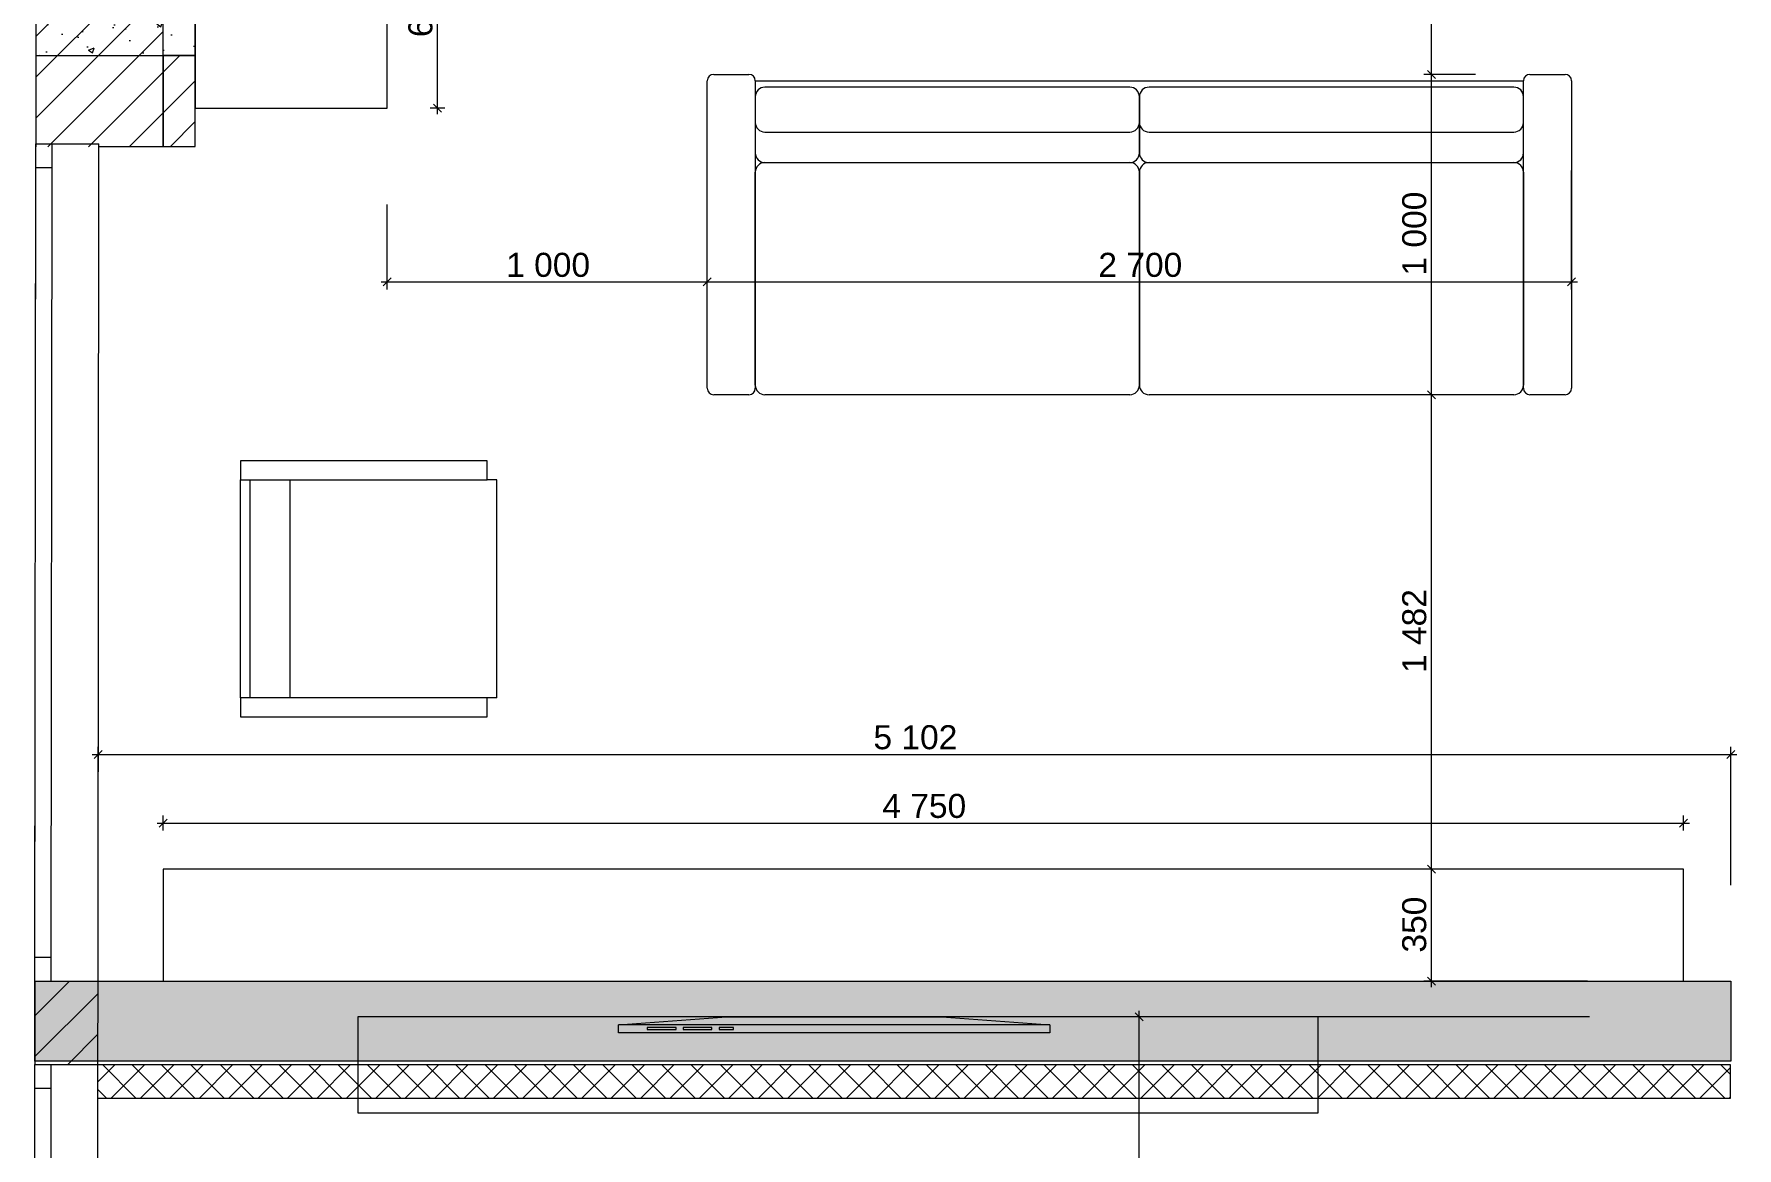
# Model space of a CAD drawing. Header units: millimetres. Extents: x 2336463 to 2579121, y 595385 to 778077.
# Drawn here: x 2397019 to 2402340, y 710360 to 713838 of the extents above; entities that cross this region are included whole.
import ezdxf

# ---------------------------------------------------------------- set-up
doc = ezdxf.new("R2010")
doc.units = ezdxf.units.MM
doc.header["$MEASUREMENT"] = 0
for name, color, linetype in [('+возводимые стены', 7, 'Continuous'), ('1 Планировка', 7, 'Continuous'), ('1 Планировка размеры', 7, 'Continuous'), ('Интерьер - Мебель', 7, 'Continuous'), ('сит план', 7, 'Continuous')]:
    doc.layers.add(name, color=color, linetype=linetype)
for name, color, linetype, lineweight in [('+возводимые стены_Ном._пера__1', 7, 'Continuous', 13), ('+возводимые стены_Ном._пера__101', 252, 'Continuous', 5), ('1 Планировка_Ном._пера__1', 7, 'Continuous', 13), ('Интерьер - Мебель_Ном._пера__1', 7, 'Continuous', 13), ('Окна ARCHICAD_Ном._пера__1', 7, 'Continuous', 13), ('сит план_Ном._пера__1', 7, 'Continuous', 13)]:
    doc.layers.add(name, color=color, linetype=linetype, lineweight=lineweight)
for name, color, linetype, lineweight, true_color in [('+возводимые стены_Ном._пера__169', 7, 'Continuous', 5, 0x68b353), ('+возводимые стены_Ном._пера__9', 7, 'Continuous', 15, 0x3dad99), ('+размер планировка_Ном._пера__9', 7, 'Continuous', 15, 0x3dad99), ('1 Планировка размеры_Ном._пера__242', 7, 'Continuous', 13, 0x1b55b5), ('сит план_Ном._пера__87', 7, 'Continuous', 20, 0x6a6a6a)]:
    doc.layers.add(name, color=color, linetype=linetype, lineweight=lineweight, true_color=true_color)
doc.styles.add('СГЕНЕРИР_СТИЛЬ_1', font='arial.ttf')
doc.dimstyles.new('СГЕНЕРИР_СТИЛЬ__1', dxfattribs={"dimtxt": 75, "dimasz": 23.75, "dimexe": 0.18, "dimexo": 300, "dimgap": 0, "dimtad": 1, "dimtih": 1, "dimtoh": 1, "dimdec": 0, "dimzin": 0, "dimdsep": 46, "dimtxsty": 'СГЕНЕРИР_СТИЛЬ_1', "dimblk": 'ARROWHEAD_6', "dimblk1": 'ARROWHEAD_6', "dimblk2": 'ARROWHEAD_6', "dimcen": 0.09, "dimclrd": 256, "dimclre": 256, "dimclrt": 256, "dimazin": 0, "dimtfac": 1, "dimtdec": 4, "dimtmove": 0, "dimatfit": 3, "dimfxl": 0, "dimtolj": 1, "dimtzin": 0, "dimarcsym": 0})
doc.dimstyles.new('СГЕНЕРИР_СТИЛЬ__2', dxfattribs={"dimtxt": 75, "dimasz": 23.75, "dimexe": 0.18, "dimexo": 300, "dimgap": 0, "dimtad": 1, "dimdec": 0, "dimzin": 0, "dimdsep": 46, "dimtxsty": 'СГЕНЕРИР_СТИЛЬ_1', "dimblk": 'ARROWHEAD_6', "dimblk1": 'ARROWHEAD_6', "dimblk2": 'ARROWHEAD_6', "dimcen": 0.09, "dimclrd": 256, "dimclre": 256, "dimclrt": 256, "dimazin": 0, "dimtfac": 1, "dimtdec": 4, "dimtmove": 0, "dimatfit": 3, "dimfxl": 0, "dimtolj": 1, "dimtzin": 0, "dimarcsym": 0})
pattern_1 = [(45, (2086872.015, 585813.69), (-63.639609, 63.639609), [])]
pattern_2 = [(50, (2086872.01, 585813.69), (-182.18467, 15.939086), [19.05, -209.55]), (355, (2086872.01, 585813.69), (-35.24342, 191.05685), [15.24, -167.64058]), (100.451445, (2086887.2, 585812.36), (146.94125, 175.11775), [16.19001, -178.09024]), (46.1842, (2086872.01, 585864.49), (-271.07904, 42.04233), [28.575, -314.325]), (96.63556, (2086894.6, 585860.98), (237.40413, 247.42612), [24.28502, -267.1356]), (351.18415, (2086872.01, 585864.49), (237.40413, 247.42612), [22.85997, -251.45973]), (21, (2086897.41, 585851.79), (-151.61439, 102.2652), [19.05, -209.55]), (326, (2086897.41, 585851.79), (61.80203, 184.18797), [15.24, -167.64]), (71.451445, (2086910.05, 585843.26), (213.41642, 81.92277), [16.19001, -178.08994]), (37.5, (2086872.015, 585813.686), (3.088603, 84.555039), [0, -165.608, 0, -170.18, 0, -168.275]), (7.5, (2086872.015, 585813.69), (66.819663, 100.180575), [0, -97.028, 0, -161.798, 0, -64.135]), (327.5, (2086815.37, 585813.686), (-135.590595, 5.728744), [0, -63.5, 0, -198.12, 0, -262.89]), (317.5, (2086789.97, 585813.69), (148.12918, 25.42649), [0, -82.55, 0, -131.572, 0, -186.69])]

# ---------------------------------------------------------------- blocks, each defined once
blk = doc.blocks.new('Перекрытие_202', base_point=(2397523, 713605.9))
at = {"layer": '1 Планировка_Ном._пера__1', "color": 7, "linetype": 'Continuous', "lineweight": 13, "flags": 128}
blk.add_lwpolyline([(2397523, 713605.9), (2398122.7, 713605.9), (2398122.7, 714221), (2397523, 714221)], close=True, dxfattribs=at)
blk = doc.blocks.new('Перекрытие_203', base_point=(2397422.7, 711230.1))
at = {"layer": '1 Планировка_Ном._пера__1', "color": 7, "linetype": 'Continuous', "lineweight": 13, "flags": 128}
blk.add_lwpolyline([(2397422.7, 711230.1), (2397422.7, 710880.5), (2402173, 710880.5), (2402173, 711230.1)], close=True, dxfattribs=at)
blk = doc.blocks.new('Перекрытие_209', base_point=(2398031.5, 710469.5))
at = {"layer": 'Интерьер - Мебель_Ном._пера__1', "color": 7, "linetype": 'Continuous', "lineweight": 13, "flags": 128}
blk.add_lwpolyline([(2398031.5, 710469.5), (2401031.5, 710469.5), (2401031.5, 710769.5), (2398031.5, 710769.5)], close=True, dxfattribs=at)
blk = doc.blocks.new('Стена_931', base_point=(2397025, 717441.8))
at = {"layer": 'сит план_Ном._пера__87', "linetype": 'Continuous', "lineweight": 20, "true_color": 0x6a6a6a}
h = blk.add_hatch(dxfattribs=at)
h.set_pattern_fill('Блоки_Бетонные_Эффективные', color=251, style=0, pattern_type=2)
h.set_pattern_definition(pattern_1)
h.paths.add_polyline_path([(2397025, 717041.8), (2397024.7, 713485.4), (2397422.7, 713485.2), (2397423, 717041.8)])
at = {"layer": 'сит план_Ном._пера__1', "color": 7, "linetype": 'Continuous', "lineweight": 13, "flags": 128}
for points in [[(2397025, 717041.8), (2397024.7, 713485.4)], [(2397423, 717040.9), (2397423, 717041.8)], [(2397422.7, 713485.2), (2397423, 716965.9)], [(2397422.7, 713485.2), (2397221.7, 713485.3)]]:
    blk.add_lwpolyline(points, dxfattribs=at)
blk = doc.blocks.new('Окно 25_3')
at = {"layer": 'Окна ARCHICAD_Ном._пера__1', "color": 7, "linetype": 'Continuous', "lineweight": 13}
for p, q in [((-1307.5, 0), (1307.5, 0)), ((-1307.5, 0), (-1232.5, 0)), ((-1307.5, 0), (-1307.5, -50)), ((-1307.5, 0), (-1307.5, -50)), ((-1232.5, 0), (-1232.5, -50)), ((-1232.5, 0), (1232.5, 0)), ((1232.5, -50), (1232.5, 0)), ((1232.5, 0), (1307.5, 0)), ((1307.5, 0), (1307.5, -50)), ((1307.5, 0), (1307.5, -50)), ((-1232.5, -50), (-1307.5, -50)), ((-1307.5, -50), (-1307.5, -197)), ((1232.5, -50), (-1232.5, -50)), ((1307.5, -50), (1232.5, -50)), ((1307.5, -50), (1307.5, -197)), ((-1307.5, -197), (1307.5, -197))]:
    blk.add_line(p, q, dxfattribs=at)
blk = doc.blocks.new('Окно 25_15')
at = {"layer": 'Окна ARCHICAD_Ном._пера__1', "color": 7, "linetype": 'Continuous', "lineweight": 13}
for p, q in [((-1316.8, 0), (1316.8, 0)), ((-1316.8, 0), (-1241.8, 0)), ((-1316.8, 0), (-1316.8, -50)), ((-1316.8, 0), (-1316.8, -50)), ((-1241.8, 0), (-1241.8, -50)), ((-1241.8, 0), (1241.8, 0)), ((1241.8, -50), (1241.8, 0)), ((1241.8, 0), (1316.8, 0)), ((1316.8, 0), (1316.8, -50)), ((1316.8, 0), (1316.8, -50)), ((-1241.8, -50), (-1316.8, -50)), ((-1316.8, -50), (-1316.8, -197)), ((1241.8, -50), (-1241.8, -50)), ((1316.8, -50), (1241.8, -50)), ((1316.8, -50), (1316.8, -197)), ((-1316.8, -197), (1316.8, -197))]:
    blk.add_line(p, q, dxfattribs=at)
blk = doc.blocks.new('Стена_932', base_point=(2397024.7, 713485.4))
at = {"layer": 'сит план_Ном._пера__87', "linetype": 'Continuous', "lineweight": 20, "true_color": 0x6a6a6a}
h = blk.add_hatch(dxfattribs=at)
h.set_pattern_fill('Блоки_Бетонные_Эффективные', color=251, style=0, pattern_type=2)
h.set_pattern_definition(pattern_1)
h.paths.add_polyline_path([(2397022.3, 710880.4), (2397022.1, 710620.7), (2397219.1, 710620.5), (2397219.3, 710880.2)])
h = blk.add_hatch(dxfattribs=at)
h.set_pattern_fill('Блоки_Бетонные_Эффективные', color=251, style=0, pattern_type=2)
h.set_pattern_definition(pattern_1)
h.paths.add_polyline_path([(2397019.4, 707821.3), (2397216.4, 707821.2), (2397216.6, 707987), (2397019.6, 707987.2)])
at = {"layer": 'сит план_Ном._пера__1', "color": 7, "linetype": 'Continuous', "lineweight": 13}
for p, q in [((2397024.8, 713495.4), (2397074.8, 713495.4)), ((2397074.8, 713495.4), (2397221.8, 713495.2)), ((2397022.3, 710880.4), (2397072.3, 710880.4)), ((2397072.3, 710880.4), (2397219.3, 710880.2)), ((2397022.1, 710620.7), (2397072.1, 710620.6)), ((2397072.1, 710620.6), (2397219.1, 710620.5)), ((2397019.6, 707987.2), (2397069.6, 707987.1)), ((2397069.6, 707987.1), (2397216.6, 707987))]:
    blk.add_line(p, q, dxfattribs=at)
at = {"layer": 'сит план_Ном._пера__1', "color": 7, "linetype": 'Continuous', "lineweight": 13, "flags": 128}
for points in [[(2397022.3, 710880.4), (2397022.1, 710620.7)], [(2397219.1, 710620.5), (2397219.3, 710880.2)], [(2397019.6, 707987.2), (2397019.4, 707821.3)], [(2397216.4, 707821.2), (2397216.6, 707987)]]:
    blk.add_lwpolyline(points, dxfattribs=at)
at = {"layer": 'Окна ARCHICAD_Ном._пера__1', "color": 7, "linetype": 'Continuous', "lineweight": 13, "zscale": 1000, "rotation": 89.94625817430044}
for name, p in [('Окно 25_3', (2397023.5, 712187.9)), ('Окно 25_15', (2397020.8, 709303.9))]:
    blk.add_blockref(name, p, dxfattribs=at)
blk = doc.blocks.new('Стена_1023', base_point=(2397523, 713771.1))
at = {"layer": '+возводимые стены_Ном._пера__169', "linetype": 'Continuous', "lineweight": 5, "true_color": 0x68b353}
h = blk.add_hatch(dxfattribs=at)
h.set_pattern_fill('Блоки_Бетонные_Эффективные', color=85, style=0, pattern_type=2)
h.set_pattern_definition(pattern_1)
h.paths.add_polyline_path([(2397423, 713771.1), (2397423, 713486.9), (2397523, 713486.9), (2397523, 713771.1)])
at = {"layer": '+возводимые стены_Ном._пера__101', "color": 252, "linetype": 'Continuous', "lineweight": 5, "flags": 128}
for points in [[(2397423, 713771.1), (2397423, 713486.9)], [(2397523, 713771.1), (2397423, 713771.1)], [(2397523, 713486.9), (2397523, 713771.1)], [(2397423, 713486.9), (2397523, 713486.9)]]:
    blk.add_lwpolyline(points, dxfattribs=at)
blk = doc.blocks.new('Плоская Панель ТВ 25')
at = {"layer": '1 Планировка_Ном._пера__1', "color": 7, "linetype": 'Continuous', "lineweight": 13}
for p, q in [((0, 25), (1347.4, 25)), ((988.1, 10), (988.1, 16.2)), ((988.1, 16.2), (1033, 16.2)), ((1033, 10), (988.1, 10)), ((1033, 16.2), (1033, 10)), ((1055.4, 10), (1055.4, 16.2)), ((1055.4, 16.2), (1145.3, 16.2)), ((1145.3, 10), (1055.4, 10)), ((1145.3, 16.2), (1145.3, 10)), ((1167.7, 10), (1167.7, 16.2)), ((1167.7, 16.2), (1257.5, 16.2)), ((1257.5, 10), (1167.7, 10)), ((1257.5, 16.2), (1257.5, 10))]:
    blk.add_line(p, q, dxfattribs=at)
at = {"layer": '1 Планировка_Ном._пера__1', "color": 7, "linetype": 'Continuous', "lineweight": 13, "flags": 128}
blk.add_lwpolyline([(0, 0), (1347.4, 0), (1347.4, 25), (1010.5, 50), (336.8, 50), (0, 25)], close=True, dxfattribs=at)
blk = doc.blocks.new('Диван 25')
at = {"layer": '1 Планировка_Ном._пера__1', "color": 7, "linetype": 'Continuous', "lineweight": 13}
for p, q in [((0, 20), (0, 980)), ((20, 1000), (130, 1000)), ((150, 980), (150, 20)), ((150, 980), (2550, 980)), ((1320, 960), (180, 960)), ((2520, 960), (1380, 960)), ((2550, 20), (2550, 980)), ((2570, 1000), (2680, 1000)), ((2700, 980), (2700, 20)), ((150, 930), (150, 754.7)), ((1350, 754.7), (1350, 930)), ((1350, 930), (1350, 754.7)), ((2550, 754.7), (2550, 930)), ((180, 820), (1320, 820)), ((1380, 820), (2520, 820)), ((150, 30), (150, 694.7)), ((180, 724.7), (1320, 724.7)), ((180, 724.7), (1320, 724.7)), ((1350, 694.7), (1350, 30)), ((1350, 30), (1350, 694.7)), ((1380, 724.7), (2520, 724.7)), ((1380, 724.7), (2520, 724.7)), ((2550, 694.7), (2550, 30)), ((130, 0), (20, 0)), ((1320, 0), (180, 0)), ((2520, 0), (1380, 0)), ((2680, 0), (2570, 0))]:
    blk.add_line(p, q, dxfattribs=at)
for centre, radius, start, end in [((20, 980), 20, 90, 180), ((130, 980), 20, 0, 90), ((180, 930), 30, 90, 180), ((1320, 930), 30, 0, 90), ((1380, 930), 30, 90, 180), ((2520, 930), 30, 0, 90), ((2570, 980), 20, 90, 180), ((2680, 980), 20, 0, 90), ((180, 850), 30, 180, 270), ((1320, 850), 30, 270, 0), ((1380, 850), 30, 180, 270), ((2520, 850), 30, 270, 0), ((180, 754.7), 30, 180, 270), ((1320, 754.7), 30, 270, 0), ((1380, 754.7), 30, 180, 270), ((2520, 754.7), 30, 270, 0), ((180, 694.7), 30, 90, 180), ((1320, 694.7), 30, 0, 90), ((1380, 694.7), 30, 90, 180), ((2520, 694.7), 30, 0, 90), ((20, 20), 20, 180, 270), ((130, 20), 20, 270, 0), ((180, 30), 30, 180, 270), ((1320, 30), 30, 270, 0), ((1380, 30), 30, 180, 270), ((2520, 30), 30, 270, 0), ((2570, 20), 20, 180, 270), ((2680, 20), 20, 270, 0)]:
    blk.add_arc(centre, radius, start, end, dxfattribs=at)
blk = doc.blocks.new('Кресло Бамбуковое 25')
at = {"layer": '1 Планировка_Ном._пера__1', "color": 7, "linetype": 'Continuous', "lineweight": 13}
for p, q in [((60, 800), (0, 800)), ((0, 800), (0, 30)), ((60, 30), (60, 800)), ((60, 800), (740, 800)), ((800, 800), (740, 800)), ((740, 800), (740, 30)), ((800, 30), (800, 800)), ((60, 770), (740, 770)), ((60, 644.9), (740, 644.9)), ((0, 30), (60, 30)), ((60, 0), (60, 30)), ((60, 0), (740, 0)), ((740, 30), (800, 30)), ((740, 0), (740, 30))]:
    blk.add_line(p, q, dxfattribs=at)
blk = doc.blocks.new('*D3762', base_point=(2086872, 585813.7))
at = {"layer": '1 Планировка размеры_Ном._пера__242', "color": 152, "linetype": 'Continuous', "lineweight": 13, "true_color": 0x1b55b5}
for p, q in [((2398303.3, 714220.9), (2398256.5, 714220.9)), ((2398267.4, 714233.4), (2398292.4, 714208.4)), ((2398279.9, 713605.9), (2398279.9, 714220.9)), ((2398267.4, 713618.4), (2398292.4, 713593.4)), ((2398303.3, 713605.9), (2398256.5, 713605.9)), ((2398279.9, 713587.1), (2398279.9, 713605.9))]:
    blk.add_line(p, q, dxfattribs=at)
at = {"layer": '1 Планировка размеры_Ном._пера__242', "color": 152, "lineweight": 13, "true_color": 0x1b55b5, "insert": (2398264.9, 713828), "char_height": 75, "attachment_point": 7, "rotation": 90, "style": 'СГЕНЕРИР_СТИЛЬ_1'}
blk.add_mtext('\\A1;{\\pql;\\fArial|b0|i0|c204|p38;615}', dxfattribs=at)
blk = doc.blocks.new('ARROWHEAD_6')
at = {"color": 0, "linetype": 'Continuous', "lineweight": 0}
for p, q in [((0, 0), (-1, 0)), ((-0.5, -0.5), (0.5, 0.5))]:
    blk.add_line(p, q, dxfattribs=at)
blk = doc.blocks.new('*D3805', base_point=(2086872, 585813.7))
at = {"layer": '1 Планировка размеры_Ном._пера__242', "color": 152, "linetype": 'Continuous', "lineweight": 13, "true_color": 0x1b55b5}
for p, q in [((2397435.2, 711386.9), (2397410.2, 711361.9)), ((2397422.7, 711350.9), (2397422.7, 711397.8)), ((2402160.5, 711361.9), (2402185.5, 711386.9)), ((2402173, 711350.9), (2402173, 711397.8)), ((2397404, 711374.4), (2397422.7, 711374.4)), ((2397422.7, 711374.4), (2402173, 711374.4)), ((2402173, 711374.4), (2402191.8, 711374.4))]:
    blk.add_line(p, q, dxfattribs=at)
at = {"layer": '1 Планировка размеры_Ном._пера__242', "color": 152, "lineweight": 13, "true_color": 0x1b55b5, "insert": (2399669.6, 711389.4), "char_height": 75, "attachment_point": 7, "style": 'СГЕНЕРИР_СТИЛЬ_1'}
blk.add_mtext('\\A1;{\\pql;\\fArial|b0|i0|c204|p38;4\xa0750}', dxfattribs=at)
blk = doc.blocks.new('*D3821', base_point=(2086872, 585813.7))
at = {"layer": '1 Планировка размеры_Ном._пера__242', "color": 152, "linetype": 'Continuous', "lineweight": 13, "true_color": 0x1b55b5}
for p, q in [((2401873, 711230.1), (2401361.6, 711230.1)), ((2401372.5, 711242.6), (2401397.5, 711217.6)), ((2401385, 710880.5), (2401385, 711230.1)), ((2401873, 710880.5), (2401361.6, 710880.5)), ((2401372.5, 710893), (2401397.5, 710868)), ((2401385, 710861.8), (2401385, 710880.5))]:
    blk.add_line(p, q, dxfattribs=at)
at = {"layer": '1 Планировка размеры_Ном._пера__242', "color": 152, "lineweight": 13, "true_color": 0x1b55b5, "insert": (2401370, 710969.9), "char_height": 75, "attachment_point": 7, "rotation": 90, "style": 'СГЕНЕРИР_СТИЛЬ_1'}
blk.add_mtext('\\A1;{\\pql;\\fArial|b0|i0|c204|p38;350}', dxfattribs=at)
blk = doc.blocks.new('*D3822', base_point=(2086872, 585813.7))
at = {"layer": '1 Планировка размеры_Ном._пера__242', "color": 152, "linetype": 'Continuous', "lineweight": 13, "true_color": 0x1b55b5}
for p, q in [((2401372.5, 712724.3), (2401397.5, 712699.3)), ((2401522.9, 712711.8), (2401361.6, 712711.8)), ((2401385, 711230.1), (2401385, 712711.8)), ((2401873, 711230.1), (2401361.6, 711230.1)), ((2401372.5, 711242.6), (2401397.5, 711217.6))]:
    blk.add_line(p, q, dxfattribs=at)
at = {"layer": '1 Планировка размеры_Ном._пера__242', "color": 152, "lineweight": 13, "true_color": 0x1b55b5, "insert": (2401370, 711842.7), "char_height": 75, "attachment_point": 7, "rotation": 90, "style": 'СГЕНЕРИР_СТИЛЬ_1'}
blk.add_mtext('\\A1;{\\pql;\\fArial|b0|i0|c204|p38;1\xa0482}', dxfattribs=at)
blk = doc.blocks.new('*D3823', base_point=(2086872, 585813.7))
at = {"layer": '1 Планировка размеры_Ном._пера__242', "color": 152, "linetype": 'Continuous', "lineweight": 13, "true_color": 0x1b55b5}
for p, q in [((2401522.9, 713711.8), (2401361.6, 713711.8)), ((2401372.5, 713724.3), (2401397.5, 713699.3)), ((2401385, 712711.8), (2401385, 713711.8)), ((2401372.5, 712724.3), (2401397.5, 712699.3)), ((2401522.9, 712711.8), (2401361.6, 712711.8))]:
    blk.add_line(p, q, dxfattribs=at)
at = {"layer": '1 Планировка размеры_Ном._пера__242', "color": 152, "lineweight": 13, "true_color": 0x1b55b5, "insert": (2401370, 713083.6), "char_height": 75, "attachment_point": 7, "rotation": 90, "style": 'СГЕНЕРИР_СТИЛЬ_1'}
blk.add_mtext('\\A1;{\\pql;\\fArial|b0|i0|c204|p38;1\xa0000}', dxfattribs=at)
blk = doc.blocks.new('*D3824', base_point=(2086872, 585813.7))
at = {"layer": '1 Планировка размеры_Ном._пера__242', "color": 152, "linetype": 'Continuous', "lineweight": 13, "true_color": 0x1b55b5}
for p, q in [((2401408.5, 714711.4), (2401008.4, 714711.4)), ((2401397.5, 714698.9), (2401372.5, 714723.9)), ((2401385, 714711.4), (2401385, 714730.1)), ((2401385, 713711.8), (2401385, 714711.4)), ((2401522.9, 713711.8), (2401361.6, 713711.8)), ((2401372.5, 713724.3), (2401397.5, 713699.3))]:
    blk.add_line(p, q, dxfattribs=at)
at = {"layer": '1 Планировка размеры_Ном._пера__242', "color": 152, "lineweight": 13, "true_color": 0x1b55b5, "insert": (2401370, 714083.4), "char_height": 75, "attachment_point": 7, "rotation": 90, "style": 'СГЕНЕРИР_СТИЛЬ_1'}
blk.add_mtext('\\A1;{\\pql;\\fArial|b0|i0|c204|p38;1\xa0000}', dxfattribs=at)
blk = doc.blocks.new('*D3833', base_point=(2086872, 585813.7))
at = {"layer": '1 Планировка размеры_Ном._пера__242', "color": 152, "linetype": 'Continuous', "lineweight": 13, "true_color": 0x1b55b5}
for p, q in [((2399122.9, 713040.1), (2399122.9, 713411.8)), ((2398122.7, 713040.1), (2398122.7, 713305.9)), ((2398103.9, 713063.6), (2398122.7, 713063.6)), ((2398135.2, 713076.1), (2398110.2, 713051.1)), ((2398122.7, 713063.6), (2399122.9, 713063.6)), ((2399135.4, 713076.1), (2399110.4, 713051.1))]:
    blk.add_line(p, q, dxfattribs=at)
at = {"layer": '1 Планировка размеры_Ном._пера__242', "color": 152, "lineweight": 13, "true_color": 0x1b55b5, "insert": (2398494.5, 713078.6), "char_height": 75, "attachment_point": 7, "style": 'СГЕНЕРИР_СТИЛЬ_1'}
blk.add_mtext('\\A1;{\\pql;\\fArial|b0|i0|c204|p38;1\xa0000}', dxfattribs=at)
blk = doc.blocks.new('*D3834', base_point=(2086872, 585813.7))
at = {"layer": '1 Планировка размеры_Ном._пера__242', "color": 152, "linetype": 'Continuous', "lineweight": 13, "true_color": 0x1b55b5}
for p, q in [((2399122.9, 713040.1), (2399122.9, 713411.8)), ((2401822.9, 713040.1), (2401822.9, 713411.8)), ((2399135.4, 713076.1), (2399110.4, 713051.1)), ((2399122.9, 713063.6), (2401822.9, 713063.6)), ((2401810.4, 713051.1), (2401835.4, 713076.1)), ((2401822.9, 713063.6), (2401841.6, 713063.6))]:
    blk.add_line(p, q, dxfattribs=at)
at = {"layer": '1 Планировка размеры_Ном._пера__242', "color": 152, "lineweight": 13, "true_color": 0x1b55b5, "insert": (2400344.6, 713078.6), "char_height": 75, "attachment_point": 7, "style": 'СГЕНЕРИР_СТИЛЬ_1'}
blk.add_mtext('\\A1;{\\pql;\\fArial|b0|i0|c204|p38;2\xa0700}', dxfattribs=at)
blk = doc.blocks.new('*D3839', base_point=(2086872, 585813.7))
at = {"layer": '1 Планировка размеры_Ном._пера__242', "color": 152, "linetype": 'Continuous', "lineweight": 13, "true_color": 0x1b55b5}
for p, q in [((2401879.1, 710769.5), (2400448.9, 710769.5)), ((2400484.9, 710757), (2400459.9, 710782)), ((2400472.4, 710769.5), (2400472.4, 710788.3)), ((2400472.4, 707956.1), (2400472.4, 710769.5)), ((2400495.8, 707956.1), (2400448.9, 707956.1)), ((2400459.9, 707968.6), (2400484.9, 707943.6))]:
    blk.add_line(p, q, dxfattribs=at)
at = {"layer": '1 Планировка размеры_Ном._пера__242', "color": 152, "lineweight": 13, "true_color": 0x1b55b5, "insert": (2400457.4, 709234.6), "char_height": 75, "attachment_point": 7, "rotation": 90, "style": 'СГЕНЕРИР_СТИЛЬ_1'}
blk.add_mtext('\\A1;{\\pql;\\fArial|b0|i0|c204|p38;2\xa0813}', dxfattribs=at)
blk = doc.blocks.new('*D3844', base_point=(2086872, 585813.7))
at = {"layer": '1 Планировка размеры_Ном._пера__242', "color": 152, "linetype": 'Continuous', "lineweight": 13, "true_color": 0x1b55b5}
for p, q in [((2397231.8, 711601.3), (2397206.8, 711576.3)), ((2397219.3, 711180.2), (2397219.3, 711612.2)), ((2402308.5, 711576.3), (2402333.5, 711601.3)), ((2402321, 711180.5), (2402321, 711612.2)), ((2397200.6, 711588.8), (2397219.3, 711588.8)), ((2397219.3, 711588.8), (2402321, 711588.8)), ((2402321, 711588.8), (2402339.8, 711588.8))]:
    blk.add_line(p, q, dxfattribs=at)
at = {"layer": '1 Планировка размеры_Ном._пера__242', "color": 152, "lineweight": 13, "true_color": 0x1b55b5, "insert": (2399641.9, 711603.8), "char_height": 75, "attachment_point": 7, "style": 'СГЕНЕРИР_СТИЛЬ_1'}
blk.add_mtext('\\A1;{\\pql;\\fArial|b0|i0|c204|p38;5\xa0102}', dxfattribs=at)

msp = doc.modelspace()

# ---------------------------------------------------------------- hatches: boundary and pattern name
at = {"layer": '+возводимые стены_Ном._пера__9', "linetype": 'Continuous', "lineweight": 15, "true_color": 0x3dad99}
h = msp.add_hatch(dxfattribs=at)
h.set_pattern_fill('Блоки_Бетонные', color=135, style=0, pattern_type=2)
h.set_pattern_definition([(45, (2086872.015, 585813.686), (-45.961939, 45.961939), []), (135, (2086872.015, 585813.686), (45.961939, 45.961939), [])])
h.paths.add_polyline_path([(2397219.1, 710620.5), (2402319.1, 710620.5), (2402319.1, 710514.5), (2397219.1, 710514.5)])
at = {"layer": '+размер планировка_Ном._пера__9', "linetype": 'Continuous', "lineweight": 0, "true_color": 0x1e564c}
msp.add_hatch(color=139, dxfattribs=at).paths.add_polyline_path([(2397219.1, 710875.5), (2402179.1, 710875.5), (2402179.1, 710769.5), (2397219.1, 710769.5)])
at = {"layer": 'сит план_Ном._пера__1', "linetype": 'Continuous', "lineweight": 13}
h = msp.add_hatch(dxfattribs=at)
h.set_pattern_fill('AR_CONC', style=0, pattern_type=2)
h.set_pattern_definition(pattern_2)
h.paths.add_polyline_path([(2397523, 714836), (2397025, 714836), (2397025, 713771.1), (2397523, 713771.1)])
h = msp.add_hatch(dxfattribs=at)
h.set_pattern_fill('AR_CONC', style=0, pattern_type=2)
h.set_pattern_definition(pattern_2)
h.paths.add_polyline_path([(2397021.6, 710880.5), (2402321, 710880.5), (2402321, 710630.5), (2397021.6, 710630.5)])

# ---------------------------------------------------------------- linework, layer by layer
at = {"layer": '+возводимые стены_Ном._пера__1', "color": 7, "linetype": 'Continuous', "lineweight": 13, "flags": 128}
msp.add_lwpolyline([(2397219.1, 710620.5), (2402319.1, 710620.5), (2402319.1, 710514.5), (2397219.1, 710514.5)], close=True, dxfattribs=at)
at = {"layer": 'сит план_Ном._пера__1', "color": 7, "linetype": 'Continuous', "lineweight": 13, "flags": 128}
for points in [[(2397523, 714836), (2397025, 714836), (2397025, 713771.1), (2397523, 713771.1)], [(2397021.6, 710880.5), (2402321, 710880.5), (2402321, 710630.5), (2397021.6, 710630.5)]]:
    msp.add_lwpolyline(points, close=True, dxfattribs=at)

# ---------------------------------------------------------------- block references
at = {"layer": '+возводимые стены', "color": 252, "lineweight": 5}
msp.add_blockref('Стена_1023', (2397523, 713771.1), dxfattribs=at)
at = {"layer": '1 Планировка', "color": 7, "linetype": 'Continuous', "lineweight": 13}
for name, p in [('Перекрытие_202', (2397523, 713605.9)), ('Перекрытие_203', (2397422.7, 711230.1))]:
    msp.add_blockref(name, p, dxfattribs=at)
at = {"layer": '1 Планировка_Ном._пера__1', "color": 7, "linetype": 'Continuous', "lineweight": 13, "zscale": 1000}
msp.add_blockref('Диван 25', (2399122.9, 712711.8), dxfattribs=at)
at = {"layer": '1 Планировка_Ном._пера__1', "color": 7, "linetype": 'Continuous', "lineweight": 13, "zscale": 1000, "rotation": 90}
msp.add_blockref('Кресло Бамбуковое 25', (2398464.8, 711705.6), dxfattribs=at)
at = {"layer": '1 Планировка_Ном._пера__1', "color": 7, "linetype": 'Continuous', "lineweight": 13, "xscale": -1, "zscale": 1000}
msp.add_blockref('Плоская Панель ТВ 25', (2400192.9, 710719.5), dxfattribs=at)
at = {"layer": 'Интерьер - Мебель', "color": 7, "linetype": 'Continuous', "lineweight": 13}
msp.add_blockref('Перекрытие_209', (2398031.5, 710469.5), dxfattribs=at)
at = {"layer": 'сит план', "color": 7, "lineweight": 13}
for name, p in [('Стена_931', (2397025, 717441.8)), ('Стена_932', (2397024.7, 713485.4))]:
    msp.add_blockref(name, p, dxfattribs=at)

# ---------------------------------------------------------------- dimensions: what is measured, and where the dimension line sits
at = {"layer": '1 Планировка размеры', "color": 152, "linetype": 'Continuous', "lineweight": 13, "true_color": 0x1b55b5}
for base, p1, p2, picture, middle in [((2401385, 714711.4), (2401822.9, 713711.8), (2400708.4, 714711.4), '*D3824', (2401332.5, 714212.2)), ((2398279.9, 714220.9), (2398122.7, 713605.9), (2398122.7, 714220.9), '*D3762', (2398227.4, 713913.8)), ((2401385, 713711.8), (2401822.9, 712711.8), (2401822.9, 713711.8), '*D3823', (2401332.5, 713212.4)), ((2401385, 712711.8), (2402173, 711230.1), (2401822.9, 712711.8), '*D3822', (2401332.5, 711971.5)), ((2401385, 711230.1), (2402173, 710880.5), (2402173, 711230.1), '*D3821', (2401332.5, 711055.7)), ((2400472.4, 710769.5), (2400472.4, 707956.1), (2402179.1, 710769.5), '*D3839', (2400419.9, 709363.4))]:
    dim = msp.add_linear_dim(base=base, p1=p1, p2=p2, angle=90, dimstyle='СГЕНЕРИР_СТИЛЬ__2', dxfattribs=at)
    dim.commit()
    dim.dimension.update_dxf_attribs({"geometry": picture, "text_midpoint": middle, "dimtype": 160, "text_rotation": 90})
for base, p1, p2, picture, middle in [((2399122.9, 713063.6), (2398122.7, 713605.9), (2399122.9, 713711.8), '*D3833', (2398623.4, 713116.1)), ((2401822.9, 713063.6), (2399122.9, 713711.8), (2401822.9, 713711.8), '*D3834', (2400473.5, 713116.1)), ((2402321, 711588.8), (2397219.3, 710880.2), (2402321, 710880.5), '*D3844', (2399770.8, 711641.3)), ((2402173, 711374.4), (2397422.7, 711230.1), (2402173, 711230.1), '*D3805', (2399798.5, 711426.9))]:
    dim = msp.add_linear_dim(base=base, p1=p1, p2=p2, dimstyle='СГЕНЕРИР_СТИЛЬ__1', dxfattribs=at)
    dim.commit()
    dim.dimension.update_dxf_attribs({"geometry": picture, "text_midpoint": middle, "dimtype": 160})

doc.saveas('drawing.dxf')
